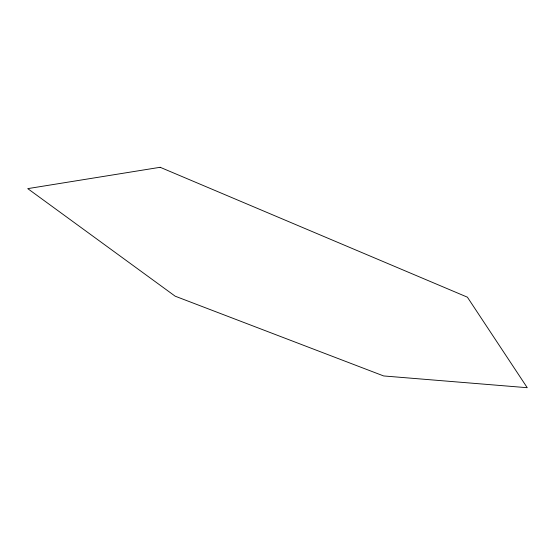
<?xml version="1.0" encoding="UTF-8"?>
<svg xmlns="http://www.w3.org/2000/svg" width="555" height="555" viewBox="0 0 555 555"><rect width="100%" height="100%" fill="white"/><g stroke="black" fill="none" stroke-linecap="round" stroke-linejoin="round"><path stroke-width="0.83" d="M160.173 167.291L27.75 188.631L175.172 296.19L383.658 375.95L527.25 387.709L467.393 297.175L160.173 167.291"/></g></svg>
